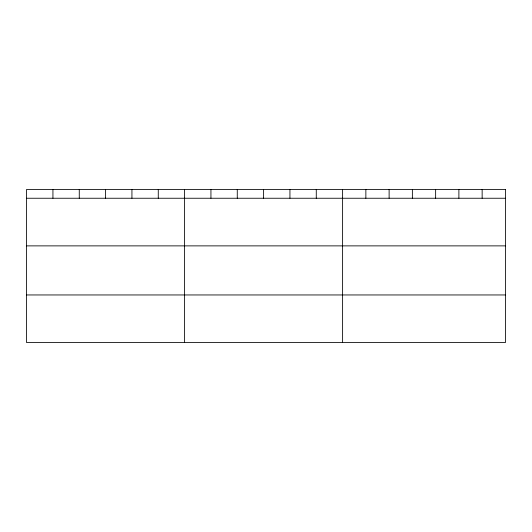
<?xml version="1.0" encoding="UTF-8"?>
<svg xmlns="http://www.w3.org/2000/svg" width="532" height="532" viewBox="0 0 532 532"><rect width="100%" height="100%" fill="white"/><g stroke="black" fill="none" stroke-linecap="round" stroke-linejoin="round"><path stroke-width="0.8" d="M26.6 198.243L505.4 198.243M26.6 245.877L505.4 245.877M26.6 294.954L505.4 294.954M482.145 189.412L482.145 198.243M458.89 189.412L458.89 198.243M435.635 189.412L435.635 198.243M412.373 189.412L412.373 198.243M389.118 189.412L389.118 198.243M365.863 189.412L365.863 198.243M342.608 189.412L342.608 342.588M316.274 189.412L316.274 198.243M289.94 189.412L289.94 198.243M263.606 189.412L263.606 198.243M237.272 189.412L237.272 198.243M210.938 189.412L210.938 198.243M184.604 189.412L184.604 342.588M158.27 189.412L158.27 198.243M131.936 189.412L131.936 198.243M105.602 189.412L105.602 198.243M79.268 189.412L79.268 198.243M52.934 189.412L52.934 198.243M505.4 189.412L26.6 189.412L26.6 342.588L505.4 342.588L505.4 189.412"/></g></svg>
